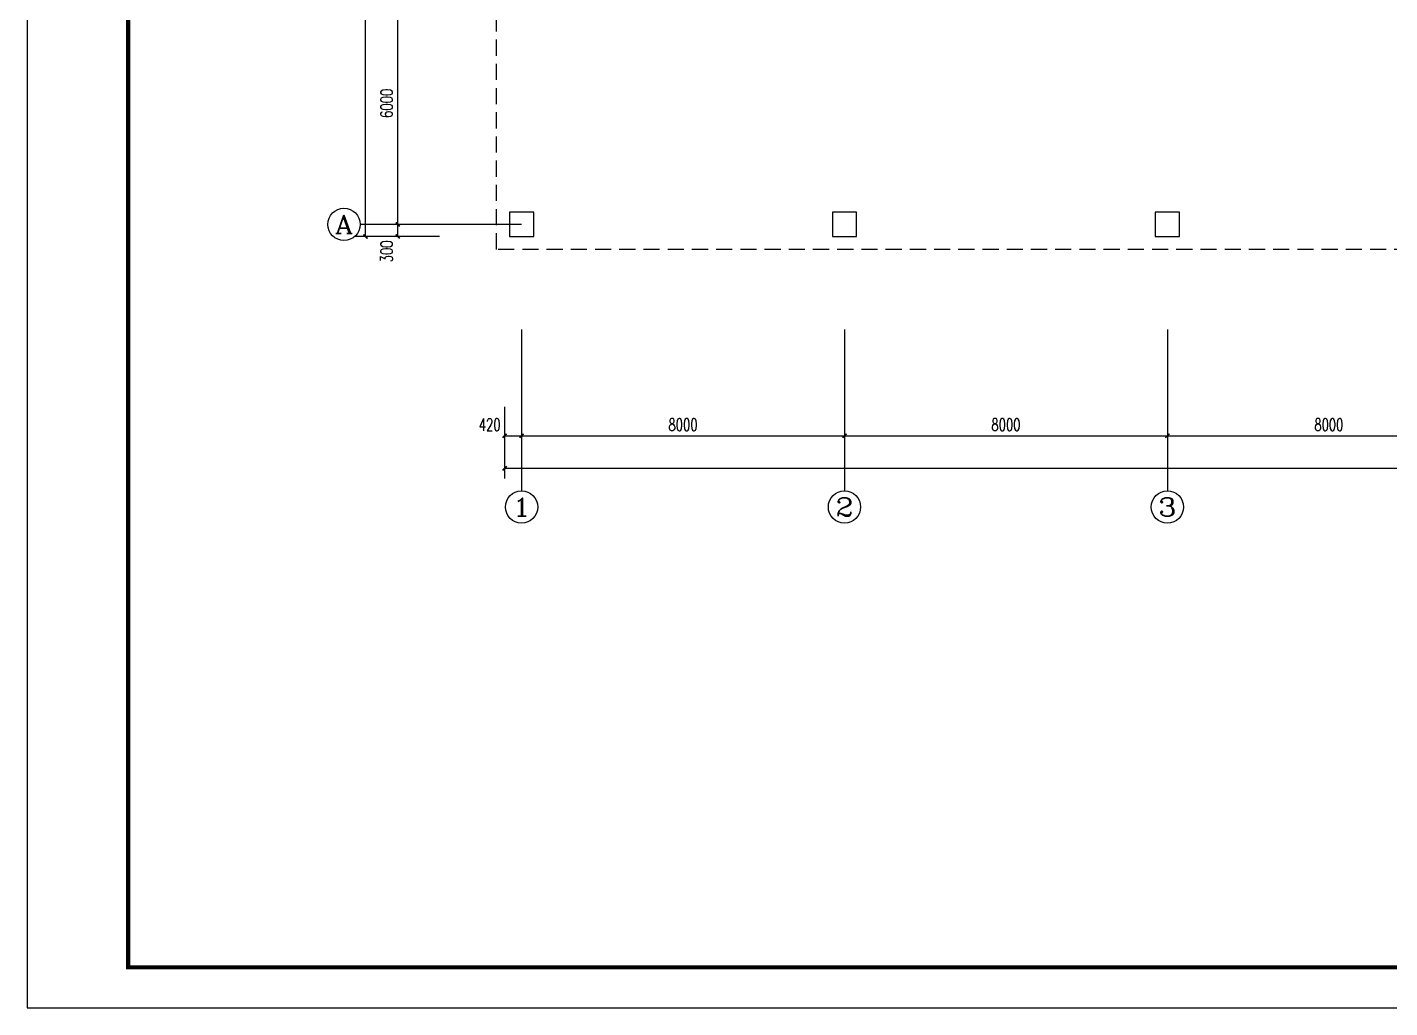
# Model space of a CAD drawing. Extents: x 2297255 to 2381355, y -608375 to -364775.
# Drawn here: x 2297255 to 2331011, y -608375 to -584076 of the extents above; entities that cross this region are included whole.
import ezdxf
from ezdxf.enums import TextEntityAlignment as Align

# ---------------------------------------------------------------- set-up
doc = ezdxf.new("R2010")
doc.units = 0
doc.header["$LTSCALE"] = 1000
doc.header["$MEASUREMENT"] = 0
doc.linetypes.add('_DASH', pattern=[0.6, 0.4, -0.2])
for name, color, linetype in [('AXIS', 3, 'Continuous'), ('AXIS_TEXT', 7, 'Continuous'), ('COLUMN', 9, 'Continuous'), ('PUB_DIM', 3, 'Continuous'), ('TK', 4, 'Continuous')]:
    doc.layers.add(name, color=color, linetype=linetype)
doc.styles.add('_TCH_AXIS', font='COMPLEX', dxfattribs={"bigfont": 'GBCBIG'})
doc.styles.add('_TCH_DIM_T3', font='SIMPLEX', dxfattribs={"width": 0.705882, "bigfont": 'GBCBIG'})
doc.styles.add('COMPLEX', font='COMPLEX')
doc.styles.add('HZTXT1', font='romans.shx', dxfattribs={"width": 0.7, "bigfont": 'GBHZFS.SHX'})
doc.styles.get("Standard").update_dxf_attribs({"font": 'gbenor.shx', "bigfont": 'gbcbig.shx'})
doc.dimstyles.new('_TCH_ARCH&&100', dxfattribs={"dimtxt": 297.5, "dimasz": 100, "dimexe": 250, "dimexo": 300, "dimgap": 126.25, "dimtad": 1, "dimdec": 0, "dimzin": 0, "dimdsep": 46, "dimtxsty": '_TCH_DIM_T3', "dimblk": 'ARCHTICK', "dimcen": 0.09, "dimclrt": 7, "dimazin": 2, "dimtfac": 1, "dimtdec": 0, "dimtix": 1, "dimtmove": 2, "dimatfit": 3, "dimfxl": 30, "dimtolj": 1, "dimtzin": 0, "dimarcsym": 0})

# ---------------------------------------------------------------- blocks, each defined once
blk = doc.blocks.new('_ArchTick')
at = {"color": 0, "linetype": 'ByBlock', "const_width": 0.4}
blk.add_lwpolyline([(-0.5, -0.5), (0.5, 0.5)], dxfattribs=at)
blk = doc.blocks.new('*D147')
at = {"layer": 'Defpoints', "color": 0, "transparency": 16777216}
for p in [(-43961, -4719), (-42628, -4719), (-42628, -10719)]:
    blk.add_point(p, dxfattribs=at)
at = {"layer": 'PUB_DIM', "color": 0, "lineweight": -2, "transparency": 16777216}
for p, q in [((-42928, -4719), (-44211, -4719)), ((-43961, -10719), (-43961, -4719)), ((-42928, -10719), (-44211, -10719))]:
    blk.add_line(p, q, dxfattribs=at)
at = {"layer": 'PUB_DIM', "color": 0, "lineweight": -2, "transparency": 16777216, "xscale": 100, "yscale": 100, "zscale": 100}
for p, rotation in [((-43961, -4719), 90), ((-43961, -10719), 270)]:
    blk.add_blockref('_ArchTick', p, dxfattribs=dict(at, rotation=rotation))
at = {"layer": 'PUB_DIM', "color": 7, "transparency": 16777216, "insert": (-44236, -7719), "char_height": 297.5, "attachment_point": 5, "rotation": 90, "style": '_TCH_DIM_T3'}
blk.add_mtext('\\A1;6000', dxfattribs=at)
blk = doc.blocks.new('*D148')
at = {"layer": 'Defpoints', "color": 0, "transparency": 16777216}
for p in [(-43961, -10719), (-42628, -10719), (-42628, -11019)]:
    blk.add_point(p, dxfattribs=at)
at = {"layer": 'PUB_DIM', "color": 0, "lineweight": -2, "transparency": 16777216}
for p, q in [((-42928, -10719), (-44211, -10719)), ((-43961, -11019), (-43961, -10719)), ((-42928, -11019), (-44211, -11019))]:
    blk.add_line(p, q, dxfattribs=at)
at = {"layer": 'PUB_DIM', "color": 0, "lineweight": -2, "transparency": 16777216, "xscale": 100, "yscale": 100, "zscale": 100}
for p, rotation in [((-43961, -10719), 90), ((-43961, -11019), 270)]:
    blk.add_blockref('_ArchTick', p, dxfattribs=dict(at, rotation=rotation))
at = {"layer": 'PUB_DIM', "color": 7, "transparency": 16777216, "insert": (-44236, -11389), "char_height": 297.5, "attachment_point": 5, "rotation": 90, "style": '_TCH_DIM_T3'}
blk.add_mtext('\\A1;300', dxfattribs=at)
blk = doc.blocks.new('*D149')
at = {"layer": 'Defpoints', "color": 0, "transparency": 16777216}
for p in [(-44760, 19701), (-43570, 19701), (-43570, -11019)]:
    blk.add_point(p, dxfattribs=at)
at = {"layer": 'PUB_DIM', "color": 0, "lineweight": -2, "transparency": 16777216}
for p, q in [((-43870, 19701), (-45010, 19701)), ((-44760, -11019), (-44760, 19701)), ((-43870, -11019), (-45010, -11019))]:
    blk.add_line(p, q, dxfattribs=at)
at = {"layer": 'PUB_DIM', "color": 0, "lineweight": -2, "transparency": 16777216, "xscale": 100, "yscale": 100, "zscale": 100}
for p, rotation in [((-44760, 19701), 90), ((-44760, -11019), 270)]:
    blk.add_blockref('_ArchTick', p, dxfattribs=dict(at, rotation=rotation))
at = {"layer": 'PUB_DIM', "color": 7, "transparency": 16777216, "insert": (-45035, 4341), "char_height": 297.5, "attachment_point": 5, "rotation": 90, "style": '_TCH_DIM_T3'}
blk.add_mtext('\\A1;30720', dxfattribs=at)
blk = doc.blocks.new('*D150')
at = {"layer": 'Defpoints', "color": 0, "transparency": 16777216}
for p in [(-41313, -14940), (-40893, -14940), (-40893, -15957)]:
    blk.add_point(p, dxfattribs=at)
at = {"layer": 'PUB_DIM', "color": 0, "lineweight": -2, "transparency": 16777216}
for p, q in [((-41313, -15240), (-41313, -16207)), ((-40893, -15240), (-40893, -16207)), ((-41313, -15957), (-40893, -15957))]:
    blk.add_line(p, q, dxfattribs=at)
at = {"layer": 'PUB_DIM', "color": 0, "lineweight": -2, "transparency": 16777216, "xscale": 100, "yscale": 100, "zscale": 100, "rotation": 180}
blk.add_blockref('_ArchTick', (-41313, -15957), dxfattribs=at)
at = {"layer": 'PUB_DIM', "color": 0, "lineweight": -2, "transparency": 16777216, "xscale": 100, "yscale": 100, "zscale": 100}
blk.add_blockref('_ArchTick', (-40893, -15957), dxfattribs=at)
at = {"layer": 'PUB_DIM', "color": 7, "transparency": 16777216, "insert": (-41683, -15682), "char_height": 297.5, "attachment_point": 5, "style": '_TCH_DIM_T3'}
blk.add_mtext('\\A1;420', dxfattribs=at)
blk = doc.blocks.new('*D151')
at = {"layer": 'Defpoints', "color": 0, "transparency": 16777216}
for p in [(-40893, -14940), (-32893, -14940), (-32893, -15957)]:
    blk.add_point(p, dxfattribs=at)
at = {"layer": 'PUB_DIM', "color": 0, "lineweight": -2, "transparency": 16777216}
for p, q in [((-40893, -15240), (-40893, -16207)), ((-32893, -15240), (-32893, -16207)), ((-40893, -15957), (-32893, -15957))]:
    blk.add_line(p, q, dxfattribs=at)
at = {"layer": 'PUB_DIM', "color": 0, "lineweight": -2, "transparency": 16777216, "xscale": 100, "yscale": 100, "zscale": 100, "rotation": 180}
blk.add_blockref('_ArchTick', (-40893, -15957), dxfattribs=at)
at = {"layer": 'PUB_DIM', "color": 0, "lineweight": -2, "transparency": 16777216, "xscale": 100, "yscale": 100, "zscale": 100}
blk.add_blockref('_ArchTick', (-32893, -15957), dxfattribs=at)
at = {"layer": 'PUB_DIM', "color": 7, "transparency": 16777216, "insert": (-36893, -15682), "char_height": 297.5, "attachment_point": 5, "style": '_TCH_DIM_T3'}
blk.add_mtext('\\A1;8000', dxfattribs=at)
blk = doc.blocks.new('*D152')
at = {"layer": 'Defpoints', "color": 0, "transparency": 16777216}
for p in [(-32893, -14940), (-24893, -14940), (-24893, -15957)]:
    blk.add_point(p, dxfattribs=at)
at = {"layer": 'PUB_DIM', "color": 0, "lineweight": -2, "transparency": 16777216}
for p, q in [((-32893, -15240), (-32893, -16207)), ((-24893, -15240), (-24893, -16207)), ((-32893, -15957), (-24893, -15957))]:
    blk.add_line(p, q, dxfattribs=at)
at = {"layer": 'PUB_DIM', "color": 0, "lineweight": -2, "transparency": 16777216, "xscale": 100, "yscale": 100, "zscale": 100, "rotation": 180}
blk.add_blockref('_ArchTick', (-32893, -15957), dxfattribs=at)
at = {"layer": 'PUB_DIM', "color": 0, "lineweight": -2, "transparency": 16777216, "xscale": 100, "yscale": 100, "zscale": 100}
blk.add_blockref('_ArchTick', (-24893, -15957), dxfattribs=at)
at = {"layer": 'PUB_DIM', "color": 7, "transparency": 16777216, "insert": (-28893, -15682), "char_height": 297.5, "attachment_point": 5, "style": '_TCH_DIM_T3'}
blk.add_mtext('\\A1;8000', dxfattribs=at)
blk = doc.blocks.new('*D153')
at = {"layer": 'Defpoints', "color": 0, "transparency": 16777216}
for p in [(-24893, -14940), (-16893, -14940), (-16893, -15957)]:
    blk.add_point(p, dxfattribs=at)
at = {"layer": 'PUB_DIM', "color": 0, "lineweight": -2, "transparency": 16777216}
for p, q in [((-24893, -15240), (-24893, -16207)), ((-16893, -15240), (-16893, -16207)), ((-24893, -15957), (-16893, -15957))]:
    blk.add_line(p, q, dxfattribs=at)
at = {"layer": 'PUB_DIM', "color": 0, "lineweight": -2, "transparency": 16777216, "xscale": 100, "yscale": 100, "zscale": 100, "rotation": 180}
blk.add_blockref('_ArchTick', (-24893, -15957), dxfattribs=at)
at = {"layer": 'PUB_DIM', "color": 0, "lineweight": -2, "transparency": 16777216, "xscale": 100, "yscale": 100, "zscale": 100}
blk.add_blockref('_ArchTick', (-16893, -15957), dxfattribs=at)
at = {"layer": 'PUB_DIM', "color": 7, "transparency": 16777216, "insert": (-20893, -15682), "char_height": 297.5, "attachment_point": 5, "style": '_TCH_DIM_T3'}
blk.add_mtext('\\A1;8000', dxfattribs=at)
blk = doc.blocks.new('*D159')
at = {"layer": 'Defpoints', "color": 0, "transparency": 16777216}
for p in [(-41313, -15722), (15527, -15722), (15527, -16764)]:
    blk.add_point(p, dxfattribs=at)
at = {"layer": 'PUB_DIM', "color": 0, "lineweight": -2, "transparency": 16777216}
for p, q in [((-41313, -16022), (-41313, -17014)), ((15527, -16022), (15527, -17014)), ((-41313, -16764), (15527, -16764))]:
    blk.add_line(p, q, dxfattribs=at)
at = {"layer": 'PUB_DIM', "color": 0, "lineweight": -2, "transparency": 16777216, "xscale": 100, "yscale": 100, "zscale": 100, "rotation": 180}
blk.add_blockref('_ArchTick', (-41313, -16764), dxfattribs=at)
at = {"layer": 'PUB_DIM', "color": 0, "lineweight": -2, "transparency": 16777216, "xscale": 100, "yscale": 100, "zscale": 100}
blk.add_blockref('_ArchTick', (15527, -16764), dxfattribs=at)
at = {"layer": 'PUB_DIM', "color": 7, "transparency": 16777216, "insert": (-12893, -16489), "char_height": 297.5, "attachment_point": 5, "style": '_TCH_DIM_T3'}
blk.add_mtext('\\A1;56840', dxfattribs=at)
blk = doc.blocks.new('*D294')
at = {"layer": 'Defpoints', "color": 0, "transparency": 16777216}
for p in [(-43961, -4719), (-42628, -4719), (-42628, -10719)]:
    blk.add_point(p, dxfattribs=at)
at = {"layer": 'PUB_DIM', "color": 0, "lineweight": -2, "transparency": 16777216}
for p, q in [((-42928, -4719), (-44211, -4719)), ((-43961, -10719), (-43961, -4719)), ((-42928, -10719), (-44211, -10719))]:
    blk.add_line(p, q, dxfattribs=at)
at = {"layer": 'PUB_DIM', "color": 0, "lineweight": -2, "transparency": 16777216, "xscale": 100, "yscale": 100, "zscale": 100}
for p, rotation in [((-43961, -4719), 90), ((-43961, -10719), 270)]:
    blk.add_blockref('_ArchTick', p, dxfattribs=dict(at, rotation=rotation))
at = {"layer": 'PUB_DIM', "color": 7, "transparency": 16777216, "insert": (-44236, -7719), "char_height": 297.5, "attachment_point": 5, "rotation": 90, "style": '_TCH_DIM_T3'}
blk.add_mtext('\\A1;6000', dxfattribs=at)
blk = doc.blocks.new('*D295')
at = {"layer": 'Defpoints', "color": 0, "transparency": 16777216}
for p in [(-43961, -10719), (-42628, -10719), (-42628, -11019)]:
    blk.add_point(p, dxfattribs=at)
at = {"layer": 'PUB_DIM', "color": 0, "lineweight": -2, "transparency": 16777216}
for p, q in [((-42928, -10719), (-44211, -10719)), ((-43961, -11019), (-43961, -10719)), ((-42928, -11019), (-44211, -11019))]:
    blk.add_line(p, q, dxfattribs=at)
at = {"layer": 'PUB_DIM', "color": 0, "lineweight": -2, "transparency": 16777216, "xscale": 100, "yscale": 100, "zscale": 100}
for p, rotation in [((-43961, -10719), 90), ((-43961, -11019), 270)]:
    blk.add_blockref('_ArchTick', p, dxfattribs=dict(at, rotation=rotation))
at = {"layer": 'PUB_DIM', "color": 7, "transparency": 16777216, "insert": (-44236, -11389), "char_height": 297.5, "attachment_point": 5, "rotation": 90, "style": '_TCH_DIM_T3'}
blk.add_mtext('\\A1;300', dxfattribs=at)
blk = doc.blocks.new('*D296')
at = {"layer": 'Defpoints', "color": 0, "transparency": 16777216}
for p in [(-44760, 19701), (-43570, 19701), (-43570, -11019)]:
    blk.add_point(p, dxfattribs=at)
at = {"layer": 'PUB_DIM', "color": 0, "lineweight": -2, "transparency": 16777216}
for p, q in [((-43870, 19701), (-45010, 19701)), ((-44760, -11019), (-44760, 19701)), ((-43870, -11019), (-45010, -11019))]:
    blk.add_line(p, q, dxfattribs=at)
at = {"layer": 'PUB_DIM', "color": 0, "lineweight": -2, "transparency": 16777216, "xscale": 100, "yscale": 100, "zscale": 100}
for p, rotation in [((-44760, 19701), 90), ((-44760, -11019), 270)]:
    blk.add_blockref('_ArchTick', p, dxfattribs=dict(at, rotation=rotation))
at = {"layer": 'PUB_DIM', "color": 7, "transparency": 16777216, "insert": (-45035, 4341), "char_height": 297.5, "attachment_point": 5, "rotation": 90, "style": '_TCH_DIM_T3'}
blk.add_mtext('\\A1;30720', dxfattribs=at)
blk = doc.blocks.new('*D297')
at = {"layer": 'Defpoints', "color": 0, "transparency": 16777216}
for p in [(-41313, -14940), (-40893, -14940), (-40893, -15957)]:
    blk.add_point(p, dxfattribs=at)
at = {"layer": 'PUB_DIM', "color": 0, "lineweight": -2, "transparency": 16777216}
for p, q in [((-41313, -15240), (-41313, -16207)), ((-40893, -15240), (-40893, -16207)), ((-41313, -15957), (-40893, -15957))]:
    blk.add_line(p, q, dxfattribs=at)
at = {"layer": 'PUB_DIM', "color": 0, "lineweight": -2, "transparency": 16777216, "xscale": 100, "yscale": 100, "zscale": 100, "rotation": 180}
blk.add_blockref('_ArchTick', (-41313, -15957), dxfattribs=at)
at = {"layer": 'PUB_DIM', "color": 0, "lineweight": -2, "transparency": 16777216, "xscale": 100, "yscale": 100, "zscale": 100}
blk.add_blockref('_ArchTick', (-40893, -15957), dxfattribs=at)
at = {"layer": 'PUB_DIM', "color": 7, "transparency": 16777216, "insert": (-41683, -15682), "char_height": 297.5, "attachment_point": 5, "style": '_TCH_DIM_T3'}
blk.add_mtext('\\A1;420', dxfattribs=at)
blk = doc.blocks.new('*D298')
at = {"layer": 'Defpoints', "color": 0, "transparency": 16777216}
for p in [(-40893, -14940), (-32893, -14940), (-32893, -15957)]:
    blk.add_point(p, dxfattribs=at)
at = {"layer": 'PUB_DIM', "color": 0, "lineweight": -2, "transparency": 16777216}
for p, q in [((-40893, -15240), (-40893, -16207)), ((-32893, -15240), (-32893, -16207)), ((-40893, -15957), (-32893, -15957))]:
    blk.add_line(p, q, dxfattribs=at)
at = {"layer": 'PUB_DIM', "color": 0, "lineweight": -2, "transparency": 16777216, "xscale": 100, "yscale": 100, "zscale": 100, "rotation": 180}
blk.add_blockref('_ArchTick', (-40893, -15957), dxfattribs=at)
at = {"layer": 'PUB_DIM', "color": 0, "lineweight": -2, "transparency": 16777216, "xscale": 100, "yscale": 100, "zscale": 100}
blk.add_blockref('_ArchTick', (-32893, -15957), dxfattribs=at)
at = {"layer": 'PUB_DIM', "color": 7, "transparency": 16777216, "insert": (-36893, -15682), "char_height": 297.5, "attachment_point": 5, "style": '_TCH_DIM_T3'}
blk.add_mtext('\\A1;8000', dxfattribs=at)
blk = doc.blocks.new('*D299')
at = {"layer": 'Defpoints', "color": 0, "transparency": 16777216}
for p in [(-32893, -14940), (-24893, -14940), (-24893, -15957)]:
    blk.add_point(p, dxfattribs=at)
at = {"layer": 'PUB_DIM', "color": 0, "lineweight": -2, "transparency": 16777216}
for p, q in [((-32893, -15240), (-32893, -16207)), ((-24893, -15240), (-24893, -16207)), ((-32893, -15957), (-24893, -15957))]:
    blk.add_line(p, q, dxfattribs=at)
at = {"layer": 'PUB_DIM', "color": 0, "lineweight": -2, "transparency": 16777216, "xscale": 100, "yscale": 100, "zscale": 100, "rotation": 180}
blk.add_blockref('_ArchTick', (-32893, -15957), dxfattribs=at)
at = {"layer": 'PUB_DIM', "color": 0, "lineweight": -2, "transparency": 16777216, "xscale": 100, "yscale": 100, "zscale": 100}
blk.add_blockref('_ArchTick', (-24893, -15957), dxfattribs=at)
at = {"layer": 'PUB_DIM', "color": 7, "transparency": 16777216, "insert": (-28893, -15682), "char_height": 297.5, "attachment_point": 5, "style": '_TCH_DIM_T3'}
blk.add_mtext('\\A1;8000', dxfattribs=at)
blk = doc.blocks.new('*D300')
at = {"layer": 'Defpoints', "color": 0, "transparency": 16777216}
for p in [(-24893, -14940), (-16893, -14940), (-16893, -15957)]:
    blk.add_point(p, dxfattribs=at)
at = {"layer": 'PUB_DIM', "color": 0, "lineweight": -2, "transparency": 16777216}
for p, q in [((-24893, -15240), (-24893, -16207)), ((-16893, -15240), (-16893, -16207)), ((-24893, -15957), (-16893, -15957))]:
    blk.add_line(p, q, dxfattribs=at)
at = {"layer": 'PUB_DIM', "color": 0, "lineweight": -2, "transparency": 16777216, "xscale": 100, "yscale": 100, "zscale": 100, "rotation": 180}
blk.add_blockref('_ArchTick', (-24893, -15957), dxfattribs=at)
at = {"layer": 'PUB_DIM', "color": 0, "lineweight": -2, "transparency": 16777216, "xscale": 100, "yscale": 100, "zscale": 100}
blk.add_blockref('_ArchTick', (-16893, -15957), dxfattribs=at)
at = {"layer": 'PUB_DIM', "color": 7, "transparency": 16777216, "insert": (-20893, -15682), "char_height": 297.5, "attachment_point": 5, "style": '_TCH_DIM_T3'}
blk.add_mtext('\\A1;8000', dxfattribs=at)
blk = doc.blocks.new('*D306')
at = {"layer": 'Defpoints', "color": 0, "transparency": 16777216}
for p in [(-41313, -15722), (15527, -15722), (15527, -16764)]:
    blk.add_point(p, dxfattribs=at)
at = {"layer": 'PUB_DIM', "color": 0, "lineweight": -2, "transparency": 16777216}
for p, q in [((-41313, -16022), (-41313, -17014)), ((15527, -16022), (15527, -17014)), ((-41313, -16764), (15527, -16764))]:
    blk.add_line(p, q, dxfattribs=at)
at = {"layer": 'PUB_DIM', "color": 0, "lineweight": -2, "transparency": 16777216, "xscale": 100, "yscale": 100, "zscale": 100, "rotation": 180}
blk.add_blockref('_ArchTick', (-41313, -16764), dxfattribs=at)
at = {"layer": 'PUB_DIM', "color": 0, "lineweight": -2, "transparency": 16777216, "xscale": 100, "yscale": 100, "zscale": 100}
blk.add_blockref('_ArchTick', (15527, -16764), dxfattribs=at)
at = {"layer": 'PUB_DIM', "color": 7, "transparency": 16777216, "insert": (-12893, -16489), "char_height": 297.5, "attachment_point": 5, "style": '_TCH_DIM_T3'}
blk.add_mtext('\\A1;56840', dxfattribs=at)
blk = doc.blocks.new('_FZHK')
blk.add_lwpolyline([(-0.5, -0.5), (0.5, -0.5), (0.5, 0.5), (-0.5, 0.5)], close=True)
blk = doc.blocks.new('*D554')
at = {"layer": 'Defpoints', "color": 0, "transparency": 16777216}
for p in [(-43961, -4719), (-42628, -4719), (-42628, -10719)]:
    blk.add_point(p, dxfattribs=at)
at = {"layer": 'PUB_DIM', "color": 0, "lineweight": -2, "transparency": 16777216}
for p, q in [((-42928, -4719), (-44211, -4719)), ((-43961, -10719), (-43961, -4719)), ((-42928, -10719), (-44211, -10719))]:
    blk.add_line(p, q, dxfattribs=at)
at = {"layer": 'PUB_DIM', "color": 0, "lineweight": -2, "transparency": 16777216, "xscale": 100, "yscale": 100, "zscale": 100}
for p, rotation in [((-43961, -4719), 90), ((-43961, -10719), 270)]:
    blk.add_blockref('_ArchTick', p, dxfattribs=dict(at, rotation=rotation))
at = {"layer": 'PUB_DIM', "color": 7, "transparency": 16777216, "insert": (-44236, -7719), "char_height": 297.5, "attachment_point": 5, "rotation": 90, "style": '_TCH_DIM_T3'}
blk.add_mtext('\\A1;6000', dxfattribs=at)
blk = doc.blocks.new('*D555')
at = {"layer": 'Defpoints', "color": 0, "transparency": 16777216}
for p in [(-43961, -10719), (-42628, -10719), (-42628, -11019)]:
    blk.add_point(p, dxfattribs=at)
at = {"layer": 'PUB_DIM', "color": 0, "lineweight": -2, "transparency": 16777216}
for p, q in [((-42928, -10719), (-44211, -10719)), ((-43961, -11019), (-43961, -10719)), ((-42928, -11019), (-44211, -11019))]:
    blk.add_line(p, q, dxfattribs=at)
at = {"layer": 'PUB_DIM', "color": 0, "lineweight": -2, "transparency": 16777216, "xscale": 100, "yscale": 100, "zscale": 100}
for p, rotation in [((-43961, -10719), 90), ((-43961, -11019), 270)]:
    blk.add_blockref('_ArchTick', p, dxfattribs=dict(at, rotation=rotation))
at = {"layer": 'PUB_DIM', "color": 7, "transparency": 16777216, "insert": (-44236, -11389), "char_height": 297.5, "attachment_point": 5, "rotation": 90, "style": '_TCH_DIM_T3'}
blk.add_mtext('\\A1;300', dxfattribs=at)
blk = doc.blocks.new('*D556')
at = {"layer": 'Defpoints', "color": 0, "transparency": 16777216}
for p in [(-44760, 19701), (-43570, 19701), (-43570, -11019)]:
    blk.add_point(p, dxfattribs=at)
at = {"layer": 'PUB_DIM', "color": 0, "lineweight": -2, "transparency": 16777216}
for p, q in [((-43870, 19701), (-45010, 19701)), ((-44760, -11019), (-44760, 19701)), ((-43870, -11019), (-45010, -11019))]:
    blk.add_line(p, q, dxfattribs=at)
at = {"layer": 'PUB_DIM', "color": 0, "lineweight": -2, "transparency": 16777216, "xscale": 100, "yscale": 100, "zscale": 100}
for p, rotation in [((-44760, 19701), 90), ((-44760, -11019), 270)]:
    blk.add_blockref('_ArchTick', p, dxfattribs=dict(at, rotation=rotation))
at = {"layer": 'PUB_DIM', "color": 7, "transparency": 16777216, "insert": (-45035, 4341), "char_height": 297.5, "attachment_point": 5, "rotation": 90, "style": '_TCH_DIM_T3'}
blk.add_mtext('\\A1;30720', dxfattribs=at)
blk = doc.blocks.new('*D557')
at = {"layer": 'Defpoints', "color": 0, "transparency": 16777216}
for p in [(-41313, -14940), (-40893, -14940), (-40893, -15957)]:
    blk.add_point(p, dxfattribs=at)
at = {"layer": 'PUB_DIM', "color": 0, "lineweight": -2, "transparency": 16777216}
for p, q in [((-41313, -15240), (-41313, -16207)), ((-40893, -15240), (-40893, -16207)), ((-41313, -15957), (-40893, -15957))]:
    blk.add_line(p, q, dxfattribs=at)
at = {"layer": 'PUB_DIM', "color": 0, "lineweight": -2, "transparency": 16777216, "xscale": 100, "yscale": 100, "zscale": 100, "rotation": 180}
blk.add_blockref('_ArchTick', (-41313, -15957), dxfattribs=at)
at = {"layer": 'PUB_DIM', "color": 0, "lineweight": -2, "transparency": 16777216, "xscale": 100, "yscale": 100, "zscale": 100}
blk.add_blockref('_ArchTick', (-40893, -15957), dxfattribs=at)
at = {"layer": 'PUB_DIM', "color": 7, "transparency": 16777216, "insert": (-41683, -15682), "char_height": 297.5, "attachment_point": 5, "style": '_TCH_DIM_T3'}
blk.add_mtext('\\A1;420', dxfattribs=at)
blk = doc.blocks.new('*D558')
at = {"layer": 'Defpoints', "color": 0, "transparency": 16777216}
for p in [(-40893, -14940), (-32893, -14940), (-32893, -15957)]:
    blk.add_point(p, dxfattribs=at)
at = {"layer": 'PUB_DIM', "color": 0, "lineweight": -2, "transparency": 16777216}
for p, q in [((-40893, -15240), (-40893, -16207)), ((-32893, -15240), (-32893, -16207)), ((-40893, -15957), (-32893, -15957))]:
    blk.add_line(p, q, dxfattribs=at)
at = {"layer": 'PUB_DIM', "color": 0, "lineweight": -2, "transparency": 16777216, "xscale": 100, "yscale": 100, "zscale": 100, "rotation": 180}
blk.add_blockref('_ArchTick', (-40893, -15957), dxfattribs=at)
at = {"layer": 'PUB_DIM', "color": 0, "lineweight": -2, "transparency": 16777216, "xscale": 100, "yscale": 100, "zscale": 100}
blk.add_blockref('_ArchTick', (-32893, -15957), dxfattribs=at)
at = {"layer": 'PUB_DIM', "color": 7, "transparency": 16777216, "insert": (-36893, -15682), "char_height": 297.5, "attachment_point": 5, "style": '_TCH_DIM_T3'}
blk.add_mtext('\\A1;8000', dxfattribs=at)
blk = doc.blocks.new('*D559')
at = {"layer": 'Defpoints', "color": 0, "transparency": 16777216}
for p in [(-32893, -14940), (-24893, -14940), (-24893, -15957)]:
    blk.add_point(p, dxfattribs=at)
at = {"layer": 'PUB_DIM', "color": 0, "lineweight": -2, "transparency": 16777216}
for p, q in [((-32893, -15240), (-32893, -16207)), ((-24893, -15240), (-24893, -16207)), ((-32893, -15957), (-24893, -15957))]:
    blk.add_line(p, q, dxfattribs=at)
at = {"layer": 'PUB_DIM', "color": 0, "lineweight": -2, "transparency": 16777216, "xscale": 100, "yscale": 100, "zscale": 100, "rotation": 180}
blk.add_blockref('_ArchTick', (-32893, -15957), dxfattribs=at)
at = {"layer": 'PUB_DIM', "color": 0, "lineweight": -2, "transparency": 16777216, "xscale": 100, "yscale": 100, "zscale": 100}
blk.add_blockref('_ArchTick', (-24893, -15957), dxfattribs=at)
at = {"layer": 'PUB_DIM', "color": 7, "transparency": 16777216, "insert": (-28893, -15682), "char_height": 297.5, "attachment_point": 5, "style": '_TCH_DIM_T3'}
blk.add_mtext('\\A1;8000', dxfattribs=at)
blk = doc.blocks.new('*D560')
at = {"layer": 'Defpoints', "color": 0, "transparency": 16777216}
for p in [(-24893, -14940), (-16893, -14940), (-16893, -15957)]:
    blk.add_point(p, dxfattribs=at)
at = {"layer": 'PUB_DIM', "color": 0, "lineweight": -2, "transparency": 16777216}
for p, q in [((-24893, -15240), (-24893, -16207)), ((-16893, -15240), (-16893, -16207)), ((-24893, -15957), (-16893, -15957))]:
    blk.add_line(p, q, dxfattribs=at)
at = {"layer": 'PUB_DIM', "color": 0, "lineweight": -2, "transparency": 16777216, "xscale": 100, "yscale": 100, "zscale": 100, "rotation": 180}
blk.add_blockref('_ArchTick', (-24893, -15957), dxfattribs=at)
at = {"layer": 'PUB_DIM', "color": 0, "lineweight": -2, "transparency": 16777216, "xscale": 100, "yscale": 100, "zscale": 100}
blk.add_blockref('_ArchTick', (-16893, -15957), dxfattribs=at)
at = {"layer": 'PUB_DIM', "color": 7, "transparency": 16777216, "insert": (-20893, -15682), "char_height": 297.5, "attachment_point": 5, "style": '_TCH_DIM_T3'}
blk.add_mtext('\\A1;8000', dxfattribs=at)
blk = doc.blocks.new('*D566')
at = {"layer": 'Defpoints', "color": 0, "transparency": 16777216}
for p in [(-41313, -15722), (15527, -15722), (15527, -16764)]:
    blk.add_point(p, dxfattribs=at)
at = {"layer": 'PUB_DIM', "color": 0, "lineweight": -2, "transparency": 16777216}
for p, q in [((-41313, -16022), (-41313, -17014)), ((15527, -16022), (15527, -17014)), ((-41313, -16764), (15527, -16764))]:
    blk.add_line(p, q, dxfattribs=at)
at = {"layer": 'PUB_DIM', "color": 0, "lineweight": -2, "transparency": 16777216, "xscale": 100, "yscale": 100, "zscale": 100, "rotation": 180}
blk.add_blockref('_ArchTick', (-41313, -16764), dxfattribs=at)
at = {"layer": 'PUB_DIM', "color": 0, "lineweight": -2, "transparency": 16777216, "xscale": 100, "yscale": 100, "zscale": 100}
blk.add_blockref('_ArchTick', (15527, -16764), dxfattribs=at)
at = {"layer": 'PUB_DIM', "color": 7, "transparency": 16777216, "insert": (-12893, -16489), "char_height": 297.5, "attachment_point": 5, "style": '_TCH_DIM_T3'}
blk.add_mtext('\\A1;56840', dxfattribs=at)
blk = doc.blocks.new('_AXISO')
blk.add_circle((0, 0), 0.5)
at = {"layer": 'AXIS_TEXT', "style": 'COMPLEX', "width": 1.041667}
blk.add_attdef('A', text='', height=0.56, dxfattribs=at).set_placement((-0.25, -0.28), (0.25, -0.28), align=Align.FIT)
blk = doc.blocks.new('*U579')
at = {"color": 3}
blk.add_lwpolyline([(-84100, 0), (0, 0), (0, 59400), (-84100, 59400)], close=True, dxfattribs=at)
at = {"color": 3, "const_width": 100}
blk.add_lwpolyline([(-81600, 1000), (-1000, 1000), (-1000, 58400), (-81600, 58400)], close=True, dxfattribs=at)
at = {"layer": 'TK', "color": 4, "style": 'HZTXT1'}
for tag, height, width, p in [('项目负责1', 400, 0.6, (-4500, 19196)), ('项目负责2', 400, 0.6, (-4500, 18296)), ('专责', 400, 0.6, (-4500, 17396)), ('审定', 400, 0.6, (-4500, 16496)), ('审核', 400, 0.6, (-4500, 15596)), ('校对', 400, 0.6, (-4500, 14696)), ('设计', 400, 0.6, (-4500, 13796)), ('绘图', 400, 0.6, (-4500, 12896)), ('建设单位', 450, 0.6, (-4500, 11050)), ('工号', 400, 0.5, (-5501, 3507)), ('版次', 400, 0.7, (-2138, 3498)), ('阶段', 400, 0.7, (-2138, 2498)), ('比例', 400, 0.7, (-5491, 1513)), ('日期', 400, 0.7, (-2138, 1498))]:
    blk.add_attdef(tag, text='', height=height, dxfattribs=dict(at, width=width)).set_placement(p, align=Align.MIDDLE)
at = {"layer": 'TK', "color": 1, "lineweight": -3, "style": 'HZTXT1', "width": 0.6}
blk.add_attdef('工程名称', text='', height=450, dxfattribs=at).set_placement((-4500, 9050), align=Align.MIDDLE)
at = {"layer": 'TK', "color": 4, "lineweight": -3, "style": 'HZTXT1', "width": 0.6}
blk.add_attdef('子项名称', text='', height=450, dxfattribs=at).set_placement((-4500, 7050), align=Align.MIDDLE)
at = {"layer": 'TK', "color": 1, "lineweight": -3, "width": 0.6, "flags": 104}
blk.add_attdef('图名', text='', height=400, dxfattribs=at).set_placement((-4558, 4958), align=Align.MIDDLE_CENTER)
at = {"layer": 'TK', "color": 1, "style": 'HZTXT1', "width": 0.7}
blk.add_attdef('图号', text='', height=400, dxfattribs=at).set_placement((-5491, 2513), align=Align.MIDDLE)
blk = doc.blocks.new('A$C5FE91731')
at = {"color": 4, "linetype": '_DASH'}
blk.add_lwpolyline([(-273.2, -5138.9), (-273.2, -11338.9), (-41513.2, -11338.9), (-41513.2, 16951.1), (-25313.2, 16951.1)], dxfattribs=at)
at = {"layer": 'AXIS'}
for p, q in [((-40893.2, -10718.9), (-44893.2, -10718.9)), ((-40893.2, -13322.8), (-40893.2, -17322.8)), ((-32893.2, -13322.8), (-32893.2, -17322.8)), ((-24893.2, -13322.8), (-24893.2, -17322.8))]:
    blk.add_line(p, q, dxfattribs=at)
ref = blk.add_blockref('_AXISO', (-45293.2, -10718.9), dxfattribs=dict(at, xscale=800, yscale=800, zscale=800))
ref.add_attrib('A', 'A', dxfattribs={"layer": 'AXIS_TEXT', "height": 452.5, "style": '_TCH_AXIS', "width": 1.166667}).set_placement((-45519.5, -10945.2), (-45067, -10945.2), align=Align.FIT)
ref = blk.add_blockref('_AXISO', (-40893.2, -17722.8), dxfattribs=dict(at, xscale=800, yscale=800, zscale=800))
ref.add_attrib('A', '1', dxfattribs={"layer": 'AXIS_TEXT', "height": 452.5, "style": '_TCH_AXIS', "width": 2.333333}).set_placement((-41119.5, -17949), (-40667, -17949), align=Align.FIT)
ref = blk.add_blockref('_AXISO', (-32893.2, -17722.8), dxfattribs=dict(at, xscale=800, yscale=800, zscale=800))
ref.add_attrib('A', '2', dxfattribs={"layer": 'AXIS_TEXT', "height": 452.5, "style": '_TCH_AXIS', "width": 1.5}).set_placement((-33119.5, -17949), (-32667, -17949), align=Align.FIT)
ref = blk.add_blockref('_AXISO', (-24893.2, -17722.8), dxfattribs=dict(at, xscale=800, yscale=800, zscale=800))
ref.add_attrib('A', '3', dxfattribs={"layer": 'AXIS_TEXT', "height": 452.5, "style": '_TCH_AXIS', "width": 1.5}).set_placement((-25119.5, -17949), (-24667, -17949), align=Align.FIT)
at = {"layer": 'COLUMN', "xscale": 600, "yscale": 600, "zscale": 600, "rotation": 90}
for p in [(-40893.2, -10718.9), (-32893.2, -10718.9), (-24893.2, -10718.9)]:
    blk.add_blockref('_FZHK', p, dxfattribs=at)
at = {"layer": 'PUB_DIM'}
for p1, p2, distance, picture, middle in [((-43569.6, -11018.9), (-43569.6, 19701.1), 1190.9, '*D149', (-45035.5, 4341.1)), ((-43569.6, -11018.9), (-43569.6, 19701.1), 1190.9, '*D296', (-45035.5, 4341.1)), ((-43569.6, -11018.9), (-43569.6, 19701.1), 1190.9, '*D556', (-45035.5, 4341.1)), ((-42628.5, -10718.9), (-42628.5, -4718.9), 1332.2, '*D147', (-44235.6, -7718.9)), ((-42628.5, -10718.9), (-42628.5, -4718.9), 1332.2, '*D294', (-44235.6, -7718.9)), ((-42628.5, -10718.9), (-42628.5, -4718.9), 1332.2, '*D554', (-44235.6, -7718.9)), ((-40893.2, -14940.4), (-32893.2, -14940.4), -1017, '*D151', (-36893.2, -15682.3)), ((-40893.2, -14940.4), (-32893.2, -14940.4), -1017, '*D298', (-36893.2, -15682.3)), ((-40893.2, -14940.4), (-32893.2, -14940.4), -1017, '*D558', (-36893.2, -15682.3)), ((-32893.2, -14940.4), (-24893.2, -14940.4), -1017, '*D152', (-28893.2, -15682.3)), ((-32893.2, -14940.4), (-24893.2, -14940.4), -1017, '*D299', (-28893.2, -15682.3)), ((-32893.2, -14940.4), (-24893.2, -14940.4), -1017, '*D559', (-28893.2, -15682.3)), ((-24893.2, -14940.4), (-16893.2, -14940.4), -1017, '*D153', (-20893.2, -15682.3)), ((-24893.2, -14940.4), (-16893.2, -14940.4), -1017, '*D300', (-20893.2, -15682.3)), ((-24893.2, -14940.4), (-16893.2, -14940.4), -1017, '*D560', (-20893.2, -15682.3)), ((-41313.2, -15721.7), (15526.8, -15721.7), -1042.6, '*D159', (-12893.2, -16489.2)), ((-41313.2, -15721.7), (15526.8, -15721.7), -1042.6, '*D306', (-12893.2, -16489.2)), ((-41313.2, -15721.7), (15526.8, -15721.7), -1042.6, '*D566', (-12893.2, -16489.2))]:
    dim = blk.add_aligned_dim(p1=p1, p2=p2, distance=distance, dimstyle='_TCH_ARCH&&100', dxfattribs=at)
    dim.commit()
    dim.dimension.update_dxf_attribs({"geometry": picture, "text_midpoint": middle})
for base, p1, p2, angle, picture, middle in [((-43960.6, -10718.9), (-42628.5, -11018.9), (-42628.5, -10718.9), 90, '*D148', (-44235.6, -11388.9)), ((-43960.6, -10718.9), (-42628.5, -11018.9), (-42628.5, -10718.9), 90, '*D295', (-44235.6, -11388.9)), ((-43960.6, -10718.9), (-42628.5, -11018.9), (-42628.5, -10718.9), 90, '*D555', (-44235.6, -11388.9)), ((-40893.2, -15957.3), (-41313.2, -14940.4), (-40893.2, -14940.4), 0, '*D150', (-41683.2, -15682.3)), ((-40893.2, -15957.3), (-41313.2, -14940.4), (-40893.2, -14940.4), 0, '*D297', (-41683.2, -15682.3)), ((-40893.2, -15957.3), (-41313.2, -14940.4), (-40893.2, -14940.4), 0, '*D557', (-41683.2, -15682.3))]:
    dim = blk.add_linear_dim(base=base, p1=p1, p2=p2, angle=angle, dimstyle='_TCH_ARCH&&100', dxfattribs=at)
    dim.commit()
    dim.dimension.update_dxf_attribs({"geometry": picture, "text_midpoint": middle, "dimtype": 129})

msp = doc.modelspace()

# ---------------------------------------------------------------- block references
for name, p in [('*U579', (2381355.1, -608374.9)), ('A$C5FE91731', (2350395.1, -578242.7))]:
    msp.add_blockref(name, p)

doc.saveas('drawing.dxf')
